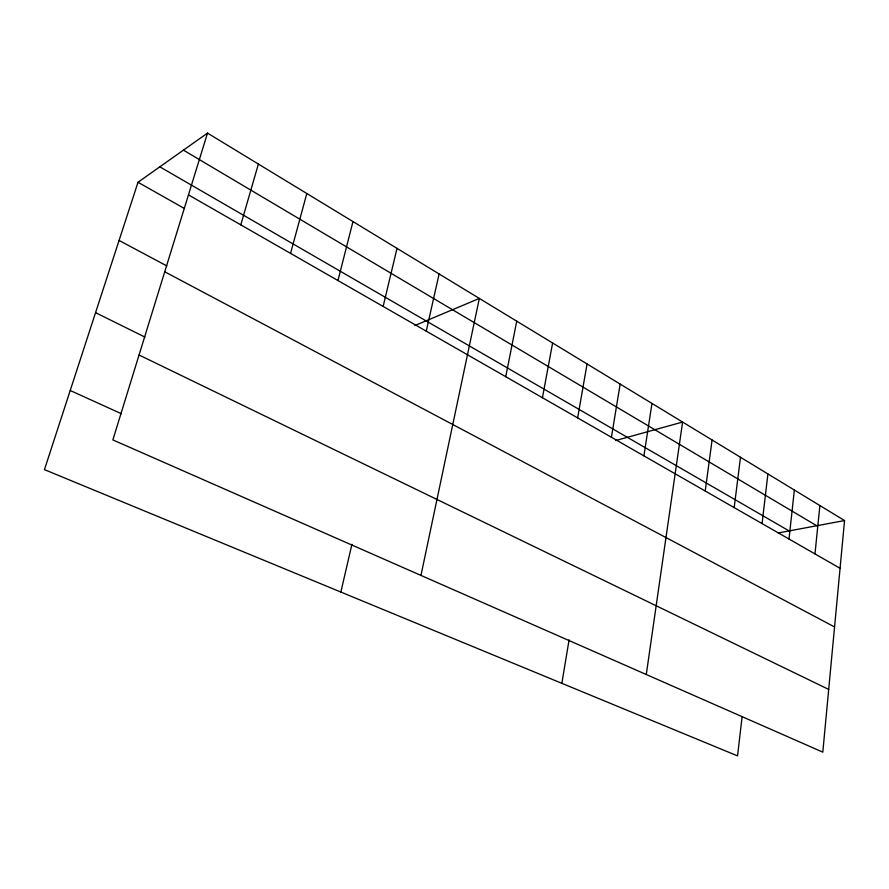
<?xml version="1.0" encoding="UTF-8"?>
<svg xmlns="http://www.w3.org/2000/svg" width="889" height="889" viewBox="0 0 889 889"><rect width="100%" height="100%" fill="white"/><g stroke="black" fill="none" stroke-linecap="round" stroke-linejoin="round"><path stroke-width="1.33" d="M844.55 520.554L822.803 752.15L112.859 439.911L207.515 133.106L844.55 520.554L778.197 532.967M814.98 553.914L819.88 505.552M789.01 539.034L794.355 490.028M742.137 716.534L737.559 755.894L44.45 469.636L138.006 182.267L207.515 133.106M762.084 523.61L767.907 473.937M734.181 507.608L740.504 457.279M705.221 491.017L712.089 439.988M646.281 674.507L682.596 422.053L615.744 440.511M643.914 455.879L651.97 403.428M611.432 437.266L620.155 384.081M561.848 683.319L569.082 639.88M577.639 417.897L587.062 363.945M542.434 397.727L552.614 342.998M505.741 376.703L516.742 321.185M420.964 575.416L479.338 298.437L414.93 325.507M426.264 331.153L439.11 273.968M340.854 592.052L351.933 544.301M383.137 306.438L397.027 248.375M337.953 280.546L352.977 221.583M290.559 253.376L306.816 193.502M240.786 224.861L258.388 164.054M70.209 390.504L121.404 413.729M139.062 355L828.692 689.419M95.556 312.65L144.963 337.098M164.732 271.79L834.56 626.945M119.059 240.441L166.843 265.933M138.006 182.267L184.534 208.571M188.457 194.869L840.072 568.293M159.82 166.832L789.121 530.933M183.423 150.141L816.758 525.755"/></g></svg>
